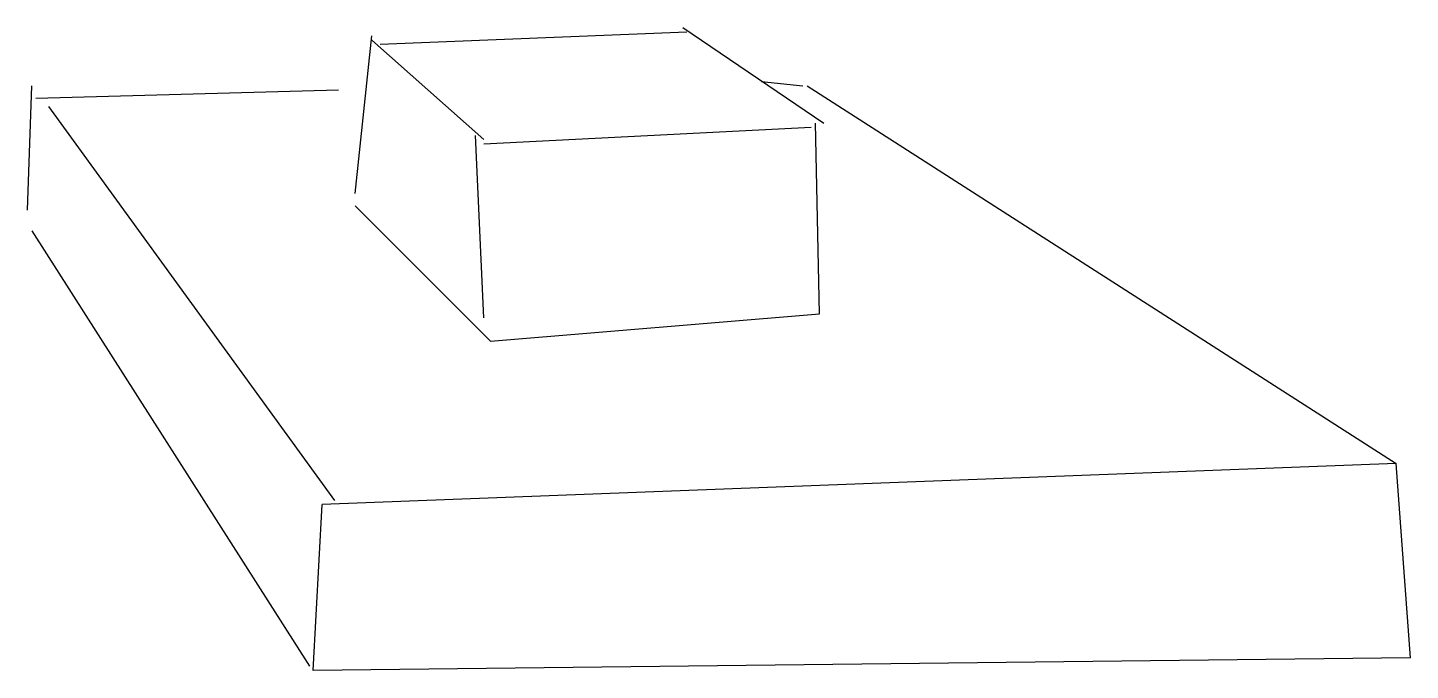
# Model space of a CAD drawing. Header units: metres. Extents: x -207 to 126, y -16 to 139.
import ezdxf

# ---------------------------------------------------------------- set-up
doc = ezdxf.new("R2010")
doc.units = ezdxf.units.M

msp = doc.modelspace()

# ---------------------------------------------------------------- linework, layer by layer
at = {"layer": 'Capa_por_defecto', "color": 0}
for p, q in [((-128, 99), (-124, 137)), ((-122, 135), (-48, 138)), ((-49, 139), (-15, 116)), ((-124, 136), (-97, 112)), ((-207, 95), (-206, 125)), ((-205, 122), (-132, 124)), ((-30, 126), (-20, 125)), ((-19, 125), (123.056864, 33.887667)), ((-202, 120), (-133, 25)), ((-97, 111), (-18, 115)), ((-16, 70), (-17, 116)), ((-97, 69), (-99, 113)), ((-128, 96), (-95.384615, 63.384615)), ((-206, 90), (-139, -15)), ((-95.384615, 63.384615), (-16, 70)), ((123.056864, 33.887667), (-136, 24)), ((126.488916, -13.017042), (123.056864, 33.887667)), ((-138.105326, -16.001188), (-136, 24)), ((126.488916, -13.017042), (-138.105326, -16.001188))]:
    msp.add_line(p, q, dxfattribs=at)

doc.saveas('drawing.dxf')
